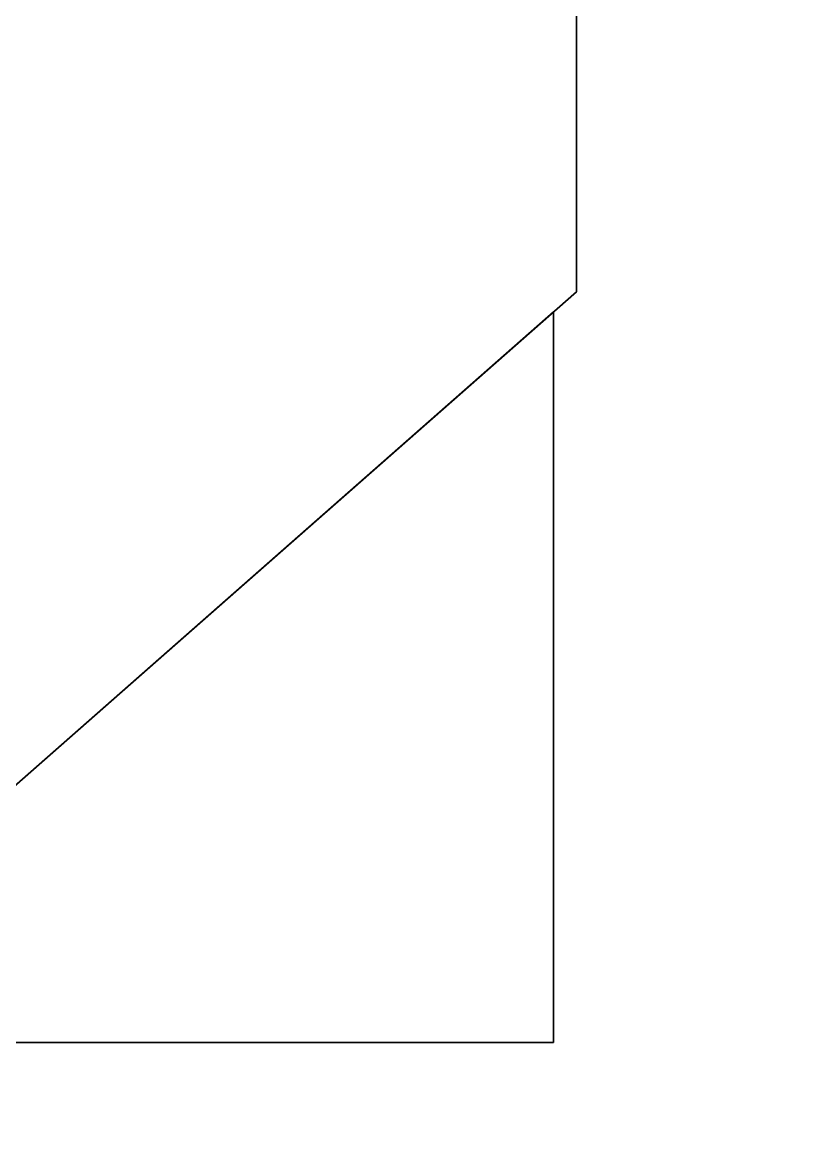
# Model space of a CAD drawing. Extents: x 0 to 4068, y -150 to 4325.
# Drawn here: x 2205.6 to 2343.7, y 1424 to 1618.4 of the extents above; entities that cross this region are included whole.
import ezdxf

# ---------------------------------------------------------------- set-up
doc = ezdxf.new("R2010")
doc.units = 0
for name, color, linetype in [('LAYER0', 7, 'CONTINUOUS'), ('LAYER412', 7, 'CONTINUOUS'), ('LAYER413', 7, 'CONTINUOUS')]:
    doc.layers.add(name, color=color, linetype=linetype)

msp = doc.modelspace()

# ---------------------------------------------------------------- linework, layer by layer
at = {"layer": 'LAYER0', "invisible_edges": 1}
for points in [[(4068, 4325, -5), (0, -150, -5), (0, 4325, -5), (4068, 4325, -5)], [(0, -150, -5), (4068, 4325, -5), (4068, -150, -5), (0, -150, -5)], [(4068, -150), (0, 4325), (0, -150), (4068, -150)], [(0, 4325), (4068, -150), (4068, 4325), (0, 4325)]]:
    msp.add_3dface(points, dxfattribs=at)
at = {"layer": 'LAYER412'}
for points, invisible_edges in [([(2299, 1439), (2153, 1439), (2299, 1567.48), (2299, 1439)], 2), ([(2299, 1567.48), (2153, 1439, 2410), (2299, 1567.48, 2410), (2299, 1567.48)], 1), ([(2153, 1439, 2410), (2299, 1567.48), (2153, 1439), (2153, 1439, 2410)], 1), ([(2299, 1567.48, 2410), (2153, 1439, 2410), (2299, 1439, 2410), (2299, 1567.48, 2410)], 1), ([(2153, 1439), (2299, 1439, 2410), (2153, 1439, 2410), (2153, 1439)], 1), ([(2299, 1439, 2410), (2153, 1439), (2299, 1439), (2299, 1439, 2410)], 1)]:
    msp.add_3dface(points, dxfattribs=dict(at, invisible_edges=invisible_edges))
at = {"layer": 'LAYER413', "invisible_edges": 1}
for points in [[(2303, 4325), (2153, 1439), (2153, 4175), (2303, 4325)], [(2153, 1439), (2303, 4325), (2303, 1571), (2153, 1439)], [(2153, 4175, 2410), (2303, 1571, 2410), (2303, 4325, 2410), (2153, 4175, 2410)], [(2303, 4325), (2303, 1571, 2410), (2303, 1571), (2303, 4325)], [(2303, 1571, 2410), (2303, 4325), (2303, 4325, 2410), (2303, 1571, 2410)], [(2303, 1571, 2410), (2153, 4175, 2410), (2153, 1439, 2410), (2303, 1571, 2410)], [(2303, 1571, 2410), (2153, 1439), (2303, 1571), (2303, 1571, 2410)], [(2153, 1439), (2303, 1571, 2410), (2153, 1439, 2410), (2153, 1439)]]:
    msp.add_3dface(points, dxfattribs=at)

doc.saveas('drawing.dxf')
